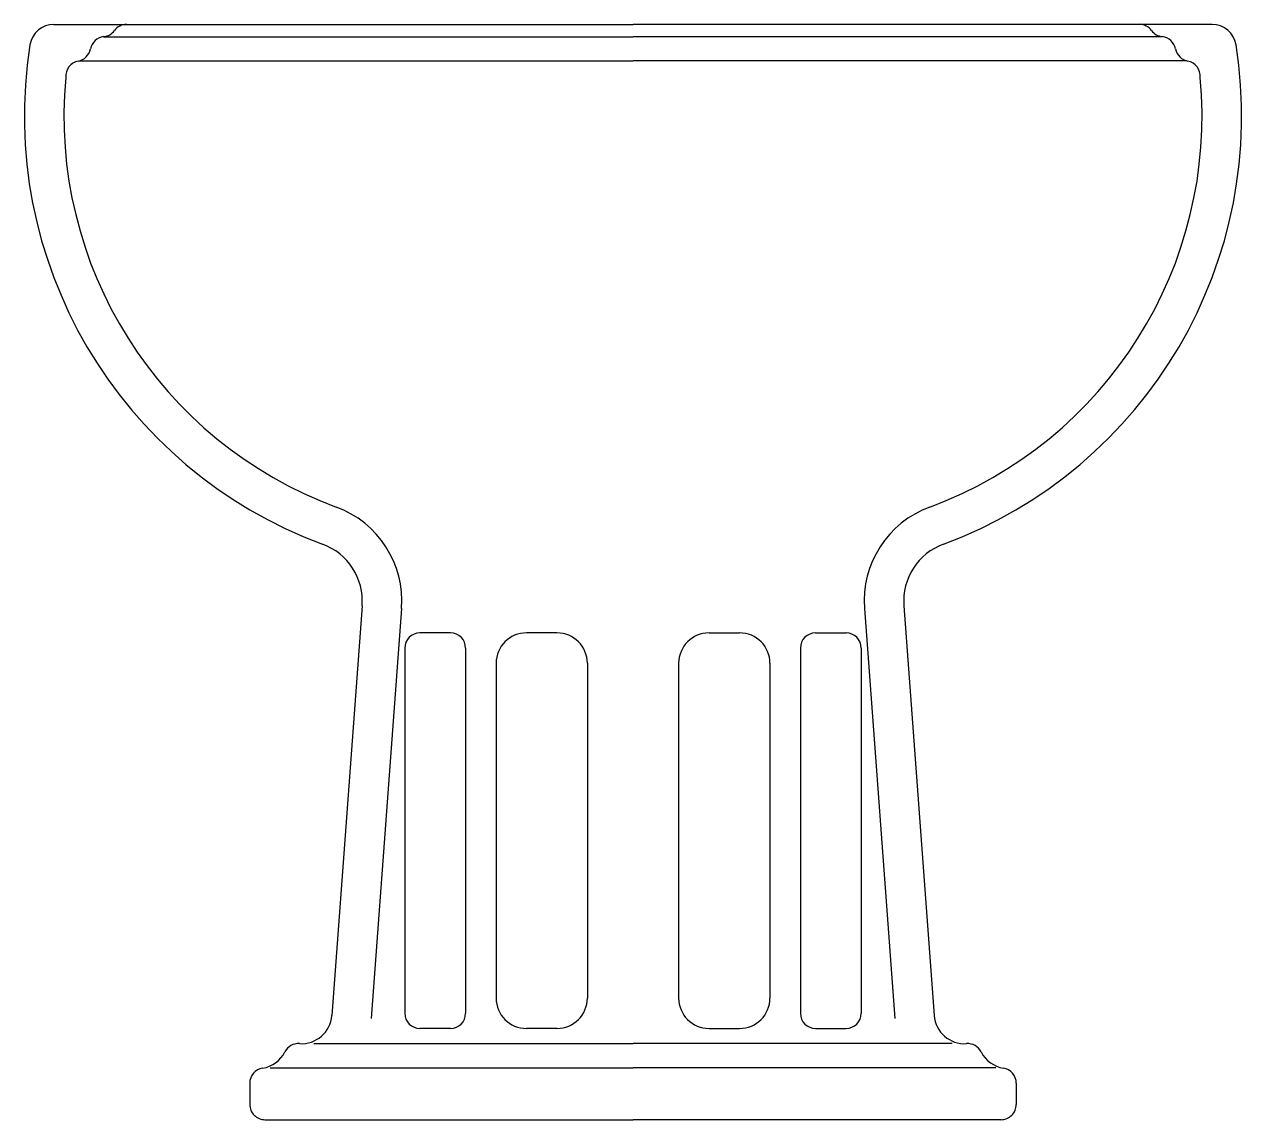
# Model space of a CAD drawing. Extents: x 1507 to 1907, y 1486 to 1846.
import ezdxf

# ---------------------------------------------------------------- set-up
doc = ezdxf.new("R2010")
doc.units = 0
doc.header["$LTSCALE"] = 50
doc.layers.add('FINA', color=6, linetype='CONTINUOUS')
doc.layers.add('GROSSA', color=3, linetype='CONTINUOUS')

msp = doc.modelspace()

# ---------------------------------------------------------------- linework, layer by layer
at = {"layer": 'FINA', "color": 0, "linetype": 'CONTINUOUS'}
for p, q in [((1533.26, 1841.99), (1707.29, 1841.99)), ((1881.31, 1841.99), (1707.29, 1841.99)), ((1525.35, 1834.03), (1707.29, 1834.03)), ((1889.22, 1834.03), (1707.29, 1834.03)), ((1647.29, 1646.04), (1637.29, 1646.04)), ((1682.29, 1646.04), (1672.29, 1646.04)), ((1732.29, 1646.04), (1742.29, 1646.04)), ((1767.29, 1646.04), (1777.29, 1646.04)), ((1632.29, 1641.04), (1632.29, 1521.01)), ((1652.29, 1641.04), (1652.29, 1521.01)), ((1762.29, 1641.04), (1762.29, 1521.01)), ((1782.29, 1641.04), (1782.29, 1521.01)), ((1662.29, 1636.04), (1662.29, 1526.01)), ((1692.29, 1636.04), (1692.29, 1526.01)), ((1692.29, 1636.04), (1692.29, 1526.01)), ((1722.29, 1636.04), (1722.29, 1526.01)), ((1722.29, 1636.04), (1722.29, 1526.01)), ((1752.29, 1636.04), (1752.29, 1526.01)), ((1638.82, 1516.01), (1637.29, 1516.01)), ((1647.29, 1516.01), (1638.82, 1516.01)), ((1682.29, 1516.01), (1672.29, 1516.01)), ((1732.29, 1516.01), (1742.29, 1516.01)), ((1767.29, 1516.01), (1775.75, 1516.01)), ((1775.75, 1516.01), (1777.29, 1516.01)), ((1602.46, 1511.03), (1707.29, 1511.03)), ((1812.11, 1511.03), (1707.29, 1511.03)), ((1588.1, 1503.04), (1707.29, 1503.04)), ((1826.47, 1503.04), (1707.29, 1503.04))]:
    msp.add_line(p, q, dxfattribs=at)
for centre, radius, start, end in [((1637.29, 1641.04), 5, 90, 180), ((1647.29, 1641.04), 5, 0, 90), ((1672.29, 1636.04), 10, 90, 180), ((1682.29, 1636.04), 10, 360, 90), ((1732.29, 1636.04), 10, 90, 180), ((1742.29, 1636.04), 10, 360, 90), ((1767.29, 1641.04), 5, 90, 180), ((1777.29, 1641.04), 5, 360, 90), ((1672.29, 1526.01), 10, 180, 270), ((1682.29, 1526.01), 10, 270, 0), ((1732.29, 1526.01), 10, 180, 270), ((1742.29, 1526.01), 10, 270, 0), ((1637.29, 1521.01), 5, 180, 270), ((1647.29, 1521.01), 5, 270, 0), ((1767.29, 1521.01), 5, 180, 270), ((1777.29, 1521.01), 5, 270, 360)]:
    msp.add_arc(centre, radius, start, end, dxfattribs=at)
at = {"layer": 'GROSSA', "color": 0, "linetype": 'CONTINUOUS'}
for p, q in [((1517.02, 1846.04), (1707.29, 1846.04)), ((1897.55, 1846.04), (1707.29, 1846.04)), ((1618.29, 1654.97), (1608.3, 1520.27)), ((1631.25, 1654.01), (1621.27, 1519.31)), ((1783.32, 1654.01), (1793.3, 1519.31)), ((1796.29, 1654.97), (1806.27, 1520.27)), ((1581.34, 1498.04), (1581.34, 1491.04)), ((1833.23, 1498.04), (1833.23, 1491.04)), ((1586.34, 1486.04), (1707.29, 1486.04)), ((1828.23, 1486.04), (1707.29, 1486.04))]:
    msp.add_line(p, q, dxfattribs=at)
for centre, radius, start, end in [((1517.02, 1838.04), 8, 90, 171.0289), ((1540.94, 1840.97), 5.08, 90.9312, 143.3031), ((1873.63, 1840.97), 5.08, 36.6969, 89.0688), ((1897.55, 1838.04), 8, 8.9711, 90), ((1533.89, 1837.03), 5, 95.9449, 169.4442), ((1532.85, 1846.97), 5, 276.2001, 323.5661), ((1881.72, 1846.97), 5, 216.4339, 263.7999), ((1880.68, 1837.03), 5, 10.5558, 84.0551), ((1657.28, 1815.9), 150, 171.0289, 249.7139), ((1524.06, 1838.86), 5, 280.5358, 349.4467), ((1757.29, 1815.9), 150, 290.2861, 8.9711), ((1890.51, 1838.86), 5, 190.5533, 259.4642), ((1525.92, 1828.97), 5.06, 100.7962, 184.0849), ((1888.65, 1828.97), 5.06, 355.9151, 79.2038), ((1657.28, 1815.9), 137, 174.6706, 249.7139), ((1757.29, 1815.9), 137, 290.2861, 5.3294), ((1598.34, 1656.45), 33, 355.7597, 69.7124), ((1816.23, 1656.45), 33, 110.2876, 184.2403), ((1598.34, 1656.45), 20, 355.7597, 69.7124), ((1816.23, 1656.45), 20, 110.2876, 184.2403), ((1598.33, 1521.01), 10, 266.222, 355.7551), ((1816.24, 1521.01), 10, 184.2449, 273.778), ((1583.98, 1512.85), 10, 279.0973, 332.9994), ((1597.34, 1506.04), 5, 86.4674, 152.9654), ((1817.23, 1506.04), 5, 27.0346, 93.5326), ((1830.6, 1512.85), 10, 207.0006, 260.9027), ((1586.34, 1498.04), 5, 99.071, 180.0023), ((1828.23, 1498.04), 5, 359.9977, 80.929), ((1586.34, 1491.04), 5, 179.9846, 270.8902), ((1828.23, 1491.04), 5, 269.1098, 0.0154)]:
    msp.add_arc(centre, radius, start, end, dxfattribs=at)

doc.saveas('drawing.dxf')
